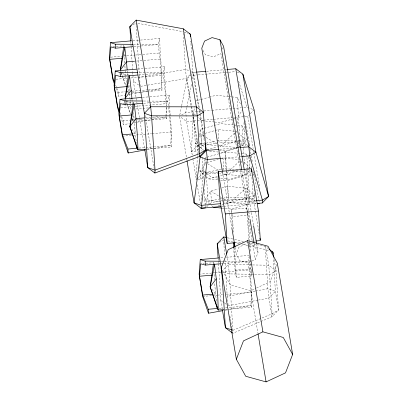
<?xml version="1.0" encoding="UTF-8"?>
<svg xmlns="http://www.w3.org/2000/svg" width="402" height="402" viewBox="0 0 402 402"><rect width="100%" height="100%" fill="white"/><g stroke="black" fill="none" stroke-linecap="round" stroke-linejoin="round"><path stroke-width="0.3" stroke-dasharray="2.01 1.51" d="M192.493 78.933L193.367 72.375L195.859 72.164M274.129 259.38L276.043 270.822L278.536 309.972L271.958 316.766L232.768 333.313L232.909 330.313L229.321 273.903L228.396 264.506L226.854 255.315M198.668 148.775L195.839 151.237L191.367 151.619L193.427 113.304L194.729 106.53M196.106 179.96L197.271 158.328M197.307 157.71L197.437 155.237M197.472 154.619L198.035 144.117M201.317 199.648L202.909 169.986L205.156 158.282M140.388 40.084L159.684 38.436L160.197 52.928L162.026 75.295L161.096 88.701L162.031 90.289L148.986 91.405M145.132 68.425L164.428 66.777L164.941 81.269L166.77 103.636L165.835 117.042L166.775 118.63L136.961 121.183M169.574 106.59L171.513 131.977L170.579 145.383L171.518 146.971L147.293 149.047M226.416 257.315L249.451 255.345L249.959 269.837L251.793 292.209L250.858 305.61L251.798 307.203L227.572 309.274M133.117 103.726L133.293 102.485L122.866 103.379M213.397 263.953L213.573 262.717L204.985 263.451M199.352 135.484L200.533 129.328L203.482 128.489M179.8 114.967L181.518 106.414M181.639 105.801L187.036 78.923L193.367 72.375L199.332 108.032M186.734 107.646L185.754 112.535L186.111 116.153M186.855 107.038L191.392 84.43M159.684 38.436L158.287 44.527L160.046 59.054L161.599 78.013L162.031 90.289M164.428 66.777L163.031 72.868L164.79 87.395L166.292 105.741M149.871 96.766L169.172 95.118L167.77 101.209L169.533 115.736M249.31 255.953L248.049 261.436L249.813 275.968L251.361 294.922L251.798 307.203M222.532 49.104L223.17 47.461M256.717 244.321L258.064 252.361L255.305 259.491L247.778 262.993L239.888 260.813L236.255 254.225L239.014 247.094L246.547 243.597M276.923 264.39L270.25 281.646L256.37 288.098M199.407 146.66L195.322 143.137L198.111 139.052M199.503 137.007L201.246 134.454L214.728 130.615M205.512 176.171L200.065 171.473L205.99 162.795M237.522 123.329L237.165 117.736L242.743 109.565M239.758 146.549L239.064 147.569L222.065 152.408L220.19 152.217M241.155 144.504L244.989 138.886L239.089 133.796M209.799 204.121L204.809 199.814L210.733 191.136L218.351 188.965M241.909 146.077L247.486 137.906M220.557 180.116L226.803 180.749L243.808 175.91L248.682 168.76M249.034 168.247L249.732 167.227L243.833 162.137M225.301 208.457L231.547 209.09L248.547 204.251L246.652 174.418L249.788 169.82M251.185 167.78L252.577 165.735M221.869 187.96L227.733 186.292L245.848 188.131L254.471 195.568L248.547 204.251L221.376 201.789M189.784 74.953L186.407 78.445L141.001 86.284M191.473 73.209L192.739 71.903L190.774 40.984M213.462 119.293L247.753 116.359L248.597 115.485M250.285 113.741L254.089 109.816L246.858 107.309L241.868 107.736M191.367 151.619L198.568 144.725L216.281 141.001M197.01 179.096L203.311 173.066L221.025 169.342M201.301 207.869L203.1 206.146M205.352 203.99L208.055 201.407L219.05 199.096M234.552 133.127L220.482 146.132L219.301 146.449M228.401 171.538L225.226 174.473L219.316 176.061M230.215 169.86L239.748 161.046M199.141 148.368L201.975 145.906L205.638 145.187M197.784 179.815L200.578 179.578L203.884 176.709M208.156 205.457L205.321 207.919L205.206 206.045M210.045 203.819L211.462 202.588L218.788 201.146M132.941 24.818L135.524 23.296M181.624 114.972L185.754 112.535L195.729 111.681M219.351 242.456L223.638 239.929L225.452 240.346M222.602 270.797L230.457 285.048L250.818 290.676L255.818 288.355M232.909 330.313L272.104 313.766L278.536 309.972L275.41 291.299L273.234 257.124M236.019 141.539L220.482 146.132L219.256 145.986M236.617 141.363L238.411 140.831M239.009 140.655L244.989 138.886M237.773 170.76L225.226 174.473L219.703 173.815M246.145 168.287L249.732 167.227M254.471 195.568L224.653 204.241M195.789 100.987L200.513 99.646M201.1 99.475L208.774 97.294M209.362 97.123L215.854 95.274L231.125 96.822M233.647 118.741L220.165 122.58L215.17 122.072M234.235 118.57L237.165 117.736M204.075 128.318L220.592 123.615L233.421 124.916M215.316 130.449L218.246 129.615L235.743 131.384M219.286 150.348L224.909 150.916L238.391 147.077M238.979 146.911L240.738 146.413M205.276 157.669L206.457 157.333M207.045 157.167L225.336 151.956L240.607 153.504M206.578 162.624L218.301 159.287M221.231 158.453L222.989 157.951L241.11 159.79M246.652 174.418L229.653 179.257L220.281 178.307M206.899 149.78L218.708 146.609M205.965 176.563L208.688 178.915L218.728 176.217M218.155 205.985L221.105 205.191M221.698 205.035L224.06 204.402M216.894 140.871L218.723 140.484L238.763 141.142M221.638 169.212L223.467 168.825L238.497 169.317M219.658 198.965L228.21 197.166L249.496 197.864L255.788 201.286M206.251 145.067L217.849 142.78M217.708 172.081L206.718 174.247L206.527 171.232M221.231 200.663L223.06 200.302M223.668 200.181L228.552 199.221L246.577 199.583L254.989 203.668L256.104 203.573M228.095 305.148L227.22 296.339L254.963 291.128M255.577 291.013L267.908 288.701L275.41 291.299L268.837 298.093L258.355 300.063M228.15 305.736L257.742 300.178M115.876 88.204L118.701 96.324L124.841 95.219M129.142 94.45L130.374 94.229M130.987 94.118L146.961 91.244M147.579 91.133L161.096 88.701L148.67 89.762M120.62 116.545L123.439 124.665L129.585 123.56M133.886 122.786L151.092 119.695M151.705 119.585L165.835 117.042L145.961 118.741M147.232 149.579L170.579 145.383L154.428 146.76M225.05 310.254L228.125 309.701M228.738 309.59L250.858 305.61L225.391 307.786M139.971 82.164L139.494 77.34L185.508 69.395L189.402 70.742M132.916 40.728L139.765 40.14M112.771 46.748L123.811 45.803L124.434 46.868M134.062 46.597L158.287 44.527L141.499 44.396M110.605 57.169L121.766 56.215M124.243 56.004L126.102 55.843M126.725 55.788L134.781 55.099M135.404 55.049L142.223 54.466M142.841 54.411L160.197 52.928M136.444 61.074L143.278 60.491M143.896 60.436L160.046 59.054M137.66 69.069L144.509 68.481M119.967 74.878L128.55 74.144M138.806 74.938L163.031 72.868L138.157 72.677M206.462 71.26L223.924 69.762M224.547 69.712L226.416 69.551M115.962 79.239L127.168 78.279M130.901 77.958L144.599 76.787M145.222 76.737L162.026 75.295M193.231 75.264L197.593 74.893M198.221 74.837L225.658 72.491M226.281 72.44L228.155 72.28M228.778 72.224L235.637 71.641M116.897 88.37L118.444 92.349L125.128 91.777M125.731 91.726L129.419 91.41M131.901 91.199L148.052 89.817M132.218 92.842L148.368 91.46M142.403 97.405L149.253 96.822M143.549 103.279L149.137 102.801M149.76 102.746L167.77 101.209L150.986 101.078M120.706 107.575L131.911 106.62M135.022 106.354L166.77 103.636M135.906 108.957L148.328 107.892M196.352 111.63L200.719 111.253M203.834 110.987L211.316 110.349M211.939 110.294L241.245 107.786M145.308 117.811L159.594 116.585M121.64 116.711L123.188 120.69L129.866 120.118M132.152 118.701L132.298 119.912L134.162 119.751M136.645 119.54L143.479 118.952M202.859 120.198L186.649 121.585L179.558 116.188M203.482 120.148L212.834 119.344M133.439 133.876L135.278 133.72L136.454 143.408M122.334 136.183L151.594 133.68M152.217 133.63L171.513 131.977M138.901 148.092L153.81 146.815M219.527 149.328L236.989 147.835M237.612 147.78L239.481 147.619M221.045 158.328L238.507 156.83M239.13 156.78L241.004 156.619M232.512 171.056L241.838 171.242L250.245 175.327L254.159 174.996M224.361 200.724L253.25 198.256L259.31 234.461M223.11 203.482L255.531 200.709M221.723 206.477L222.974 206.372M223.597 206.321L256.019 203.548M232.341 226.954L231.23 209.412L246.833 208.075L247.531 212.256M232.029 214.186L232.426 216.572L248.029 215.241L249.702 241.552M235.135 242.753L242.512 242.12M254.19 241.125L255.421 241.019M220.814 257.798L223.929 257.531M203.146 263.606L204.372 263.501M221.341 263.722L223.205 263.561M223.829 263.511L248.049 261.436L221.316 261.23M235.09 270.184L250.697 268.853L251.893 276.013L236.291 277.35L235.09 270.184L233.698 248.255M199.131 274.184L210.909 273.179M213.387 272.963L214.628 272.857M215.246 272.807L220.829 272.33M221.447 272.275L249.959 269.837M213.718 294.108L215.557 293.952L216.658 303.033M202.613 296.415L211.954 295.616M212.573 295.56L216.934 295.189M217.552 295.133L222.532 294.711M226.271 294.39L251.793 292.209M219.18 308.319L222.909 308.002M225.09 309.485L226.949 309.324M133.419 44.336L139.012 44.381M143.524 101.023L148.499 101.058M251.948 264.928L228.396 264.506L221.819 271.3L229.321 273.903L253.496 274.33M252.567 264.938L268.687 265.225L276.043 270.822L269.611 274.616L254.119 274.34M236.471 142.891L219.07 142.539L218.246 129.615M243.808 175.91L225.226 174.473L220.949 171.88M231.733 96.887L237.235 97.445L240.582 104.078M214.542 122.007L202.05 120.741L197.965 117.218M234.034 124.977L241.974 125.781L245.602 132.972M206.789 149.082L208.663 149.273M241.22 153.564L246.717 154.122L247.833 156.338M209.568 151.142L219.562 152.157M217.783 178.056L211.532 177.423L206.543 173.116M208.688 178.915L218.06 179.865M222.175 208.141L224.673 208.392M195.322 143.137L197.779 143.429M200.231 143.72L218.638 145.916M200.065 171.473L206.201 172.207M206.814 172.282L219.085 173.744M204.809 199.814L220.763 201.719M137.871 23.326L183.111 31.678M227.411 237.763L234.075 239.301M234.678 239.441L243.763 241.532M246.788 242.23L265.561 246.552L268.506 248.793M227.874 240.904L233.326 242.16M233.929 242.3L239.381 243.552M242.411 244.25L265.421 249.552L269.461 250.954M249.361 244.376L254.436 245.778L258.064 252.361M184.227 32.065L188.116 33.411M237.306 72.219L240.084 73.184M191.628 71.516L192.739 71.903L198.704 107.555M238.215 143.449L244.944 146.715M240.014 141.182L247.878 145.464M245.28 169.81L251.049 172.945M253.144 174.091L254.717 174.945M203.92 136.077L201.246 134.454L201.975 145.906M206.055 137.373L218.341 144.836M218.879 145.162L220.482 146.132L239.064 147.569L238.708 141.976M207.593 163.765L220.417 171.553M221.417 197.623L210.733 191.136L211.462 202.588M223.552 198.92L229.964 202.814L245.848 188.131L246.577 199.583M132.941 75.37L133.298 80.993L138.499 84.953M218.482 263.777L220.788 300.133L224.226 302.746M224.718 303.123L226.19 304.239M237.275 132.233L236.366 131.449L236.482 133.258M195.694 115.258L193.427 113.304L195.839 151.237M199.533 142.821L204.523 147.122M199.859 147.052L203.945 150.574M206.09 172.724L202.909 169.986L203.543 179.93M211.613 205.688L213.432 207.251M122.193 72.33L124.354 75.154M126.937 100.671L129.097 103.495M129.454 103.967L130.534 105.379L131.122 110.223M131.675 129.012L135.278 133.72L134.328 122.102M211.954 289.239L215.557 293.952L214.608 282.33M127.555 91.571L128.178 92.631M133.921 103.545L133.293 102.485L133.338 103.716M132.298 119.912L132.921 120.972M214.512 264.305L213.573 262.717L213.618 263.943M202.995 50.426L205.417 54.813L213.306 56.994L220.834 53.496L240.089 168.554M248.114 156.891L250.345 161.313M115.57 84.963L116.675 87.802M120.092 112.731L121.419 116.143M121.203 72.295L122.213 75.194M122.414 75.772L126.062 86.204M127.68 90.842L128.288 92.581M125.741 100.053L125.133 98.314L130.359 114.073M125.942 100.636L130.6 113.967M132.223 118.6L133.032 120.922M121.168 72.31L122.133 75.229M122.329 75.812L125.62 85.732M238.627 81.149L246.858 107.309M244.22 115.213L244.557 117.057M245.235 120.751L245.572 122.6M245.687 123.213L246.14 125.675M246.25 126.293L249.974 146.604M248.737 142.318L249.074 144.167M249.19 144.78L249.416 146.011M249.863 148.474L251.104 155.247M251.22 155.865L252.461 162.634M253.707 171.89L259.461 203.286M247.753 116.359L253.139 148.544M253.556 151.021L253.762 152.257M253.863 152.876L259.873 188.779M265.561 246.552L268.687 265.225L269.611 274.616L272.104 313.766L271.958 316.766L268.837 298.093L267.908 288.701L265.421 249.552M244.295 170.086L251.335 212.15M251.441 212.769L253.511 225.14M241.808 170.307L249.878 218.557M254.024 243.3L254.436 245.778M247.632 212.849L248.029 215.241M240.195 169.177L252.2 240.934M252.305 241.552L255.305 259.491M250.818 290.676L257.938 333.208M231.23 209.412L231.929 213.588M222.492 171.95L229.321 212.779M229.426 213.397L231.703 227.009M235.12 247.421L236.255 254.225M199.744 110.49L200.156 112.952M200.256 113.565L204.065 136.308M204.166 136.926L204.477 138.77M199.221 110.63L199.734 113.701M199.834 114.319L204.568 142.594M229.894 316.153L230.306 318.605M230.406 319.218L232.356 330.861M232.462 331.474L232.768 333.313M187.036 78.923L191.558 105.972M191.664 106.585L198.452 147.157M198.442 150.368L186.407 78.445L185.508 69.395L183.191 32.914M198.543 150.981L198.854 152.825M220.788 300.133L222.331 309.329M192.241 155.011L186.649 121.585L186.171 116.761M192.865 158.725L196.382 179.769M197.211 184.719L200.422 203.909M179.659 116.811L186.498 157.659M186.598 158.277L186.91 160.137M145.258 115.48L154.162 168.709M133.298 80.993L139.409 117.51M139.509 118.133L144.584 148.459M125.796 77.038L126.6 83.701M140.208 84.581L140.388 86.39M214.407 279.887L213.899 271.923M169.584 116.349L171.081 134.695L171.518 146.971M134.278 121.489L133.64 112.309M132.002 99.44L132.348 103.716M129.333 90.706L128.856 82.742M129.585 93.761L129.987 98.656M130.037 99.264L130.188 101.098M130.238 101.711L130.534 105.379M127.258 71.099L127.409 72.933M127.459 73.541L127.56 74.767M124.645 62.978L124.112 54.401M124.891 66.034L125.243 70.315M125.293 70.928L125.746 76.43M252.893 170.709L253.089 173.815M254.079 189.352L254.989 203.668M251.923 177.342L253.25 198.256M249.059 156.659L249.848 169.096M249.888 169.719L250.245 175.327M246.717 154.122L249.496 197.864M243.959 122.726L245.501 146.986M249.742 242.18L250.381 252.205M251.456 269.124L251.893 276.013M241.974 125.781L243.366 147.655M243.406 148.278L244.516 165.775M246.833 208.075L247.109 212.462M247.15 213.09L248.944 241.285M248.984 241.909L249.18 245.044M249.22 245.667L249.3 246.923M250.139 260.079L250.697 268.853M237.235 97.445L239.974 140.559M241.185 160.996L241.3 162.805M237.682 125.816L237.758 127.057M238.587 140.112L238.667 141.353M232.426 216.572L233.421 232.235M234.416 247.903L236.291 277.35M227.733 186.292L228.552 199.221M225.336 151.956L226.477 169.915M226.517 170.533L228.21 197.166M224.909 150.916L226.135 170.187M226.175 170.805L226.803 180.749M222.989 157.951L223.813 170.88M223.798 242.436L224.673 256.225M224.914 259.983L227.22 296.339M218.16 258.762L218.241 260.019M218.281 260.647L218.442 263.154M205.316 158.293L205.754 165.167M206.266 173.292L208.055 201.407M200.533 129.328L201.925 151.197M202.322 157.448L203.311 173.066M204.136 189.252L205.166 205.422M198.327 144.132L198.487 146.614M199.749 166.503L200.578 179.578M136.037 22.989L136.157 24.864M136.198 25.487L139.494 77.34M130.796 41.637L130.916 43.511M130.952 44.135L131.072 46.009M131.112 46.637L132.7 71.621M132.74 72.249L132.901 74.747M123.188 120.69L123.439 124.665M118.444 92.349L118.701 96.324M169.172 95.118L169.554 105.987M166.383 107.58L166.689 116.178M166.709 116.791L166.775 118.63M133.017 115.359L133.233 121.499M128.233 85.792L128.489 93.158M123.811 45.803L123.851 47.034M120.997 71.712L120.389 69.973L120.972 71.727"/><path stroke-width="0.6" d="M154.891 173.041L155.026 170.157L151.569 115.806L150.675 106.756L136.177 20.1L183.252 28.788L190.342 34.185L203.407 112.253L205.804 149.971L199.467 156.514L154.891 173.041L147.795 167.649L144.795 149.7M199.467 156.514L199.608 153.629L197.211 115.907L196.312 106.857L183.252 28.788M221.1 206.533L201.151 208.241L207.326 159.499L206.432 150.448L205.196 143.072M257.265 203.437L262.255 203.015L262.39 200.126L249.732 155.87L248.838 146.82L235.773 68.752L227.045 69.496M131.675 40.833L110.51 42.642L109.364 57.275L112.851 79.506L114.464 84.144M136.414 69.174L115.248 70.983L114.108 85.616L117.595 107.842L119.208 112.485M141.157 97.515L119.992 99.324L118.851 113.957L122.334 136.183L128.183 153.006L145.388 149.911M218.949 257.953L200.271 259.551L199.131 274.184L202.613 296.415L208.462 313.238L223.21 310.585M114.686 82.686L112.917 78.144L109.711 59.325L110.932 46.908L115.64 48.175L132.821 46.707M119.208 110.46L117.655 106.485L114.454 87.666L115.67 75.249L120.379 76.516L137.564 75.043M128.183 153.006L127.931 149.031L122.399 134.821L119.193 116.007L120.414 103.585L125.122 104.857L142.308 103.384M208.462 313.238L208.211 309.259L202.678 295.053L199.472 276.239L200.693 263.818L205.402 265.084L220.1 263.828M120.389 69.973L124.746 47.396L126.504 61.923L120.389 69.973L123.635 47.044M125.133 98.314L129.489 75.737L131.248 90.264L125.133 98.314L128.288 76.003M133.117 103.726L129.876 126.655L137.037 148.253L137.976 149.84L146.052 149.152M223.844 309.59L218.256 310.068L217.316 308.48L210.156 286.887L213.311 264.576M210.156 286.887L214.512 264.305L216.271 278.837L217.824 297.792L218.256 310.068L210.156 286.887L216.271 278.837M236.356 359.277L243.471 340.876L262.903 331.846L283.269 337.474L292.636 354.463L285.515 372.865L266.084 381.9L245.722 376.272L236.356 359.277L221.09 268.059L228.205 249.652L247.637 240.622L268.003 246.25L277.37 263.245L292.636 354.463M136.177 20.1L129.841 26.643L130.756 41.014M226.808 237.627L223.778 236.929L217.206 243.723L218.12 258.139M262.255 203.015L268.586 196.467L254.089 109.816L242.863 74.144L235.773 68.752M131.394 25.728L129.841 26.643L144.343 113.299L147.795 167.649L155.026 170.157L199.608 153.629L205.804 149.971L205.598 148.74M218.276 243.089L217.206 243.723L221.718 270.687M109.711 59.325L122.424 58.24M134.58 61.235L126.504 61.923L127.158 69.873M196.483 72.109L205.839 71.31M114.454 87.666L127.168 86.581M119.193 116.007L131.911 114.922M144.067 117.917L135.992 118.605L129.876 126.655L137.976 149.84L137.544 137.559L135.992 118.605L134.233 104.078L129.876 126.655L130.595 127.6M122.399 134.821L132.213 133.982M127.931 149.031L137.037 148.253L136.821 146.434M218.904 149.383L206.432 150.448L200.101 156.991L194.055 202.844L201.151 208.241M240.105 147.569L248.838 146.82L255.928 152.217L268.586 196.467L262.39 200.126L256.154 200.658M220.422 158.378L207.326 159.499L200.101 156.991L199.894 155.765M241.627 156.564L249.732 155.87L255.928 152.217L242.863 74.144M234.522 242.803L227.145 243.436L220.06 201.095L218.18 171.574L251.376 168.734L258.461 211.075L260.335 240.597L256.034 240.964M220.613 203.698L201.286 205.352L194.055 202.844L187.015 160.755M200.849 208.301L205.321 207.919M257.225 203.477L259.461 203.286M218.18 171.574L225.271 213.914L258.461 211.075M199.472 276.239L212.191 275.149M202.678 295.053L213.105 294.158M208.211 309.259L217.316 308.48L217.1 306.661M110.51 42.642L115.384 44.2L132.796 44.331M115.248 70.983L120.128 72.536L137.539 72.672M119.992 99.324L124.871 100.877L142.278 101.013M200.271 259.551L205.151 261.109L220.07 261.22M213.432 207.251L221.552 208.075M244.195 169.468L223.592 46.366L219.964 39.778L212.075 37.597L204.543 41.099L201.784 48.23L222.386 171.332M189.226 33.798L190.342 34.185L190.498 36.657M271.767 251.752L272.923 252.154L273.727 256.968M231.753 329.916L225.406 327.715L222.532 310.555M268.993 249.165L272.923 252.154L273.038 254.019M232.276 332.941L225.406 327.715L221.819 271.3M259.928 238.14L260.235 239.984M253.612 225.763L256.617 243.702M219.964 39.778L241.702 169.689M249.984 219.175L253.918 242.682M247.637 240.622L262.903 331.846M258.039 333.821L266.084 381.9M231.808 227.627L235.014 246.803M223.778 236.929L226.653 254.089M205.186 146.283L205.392 147.514M131.248 90.264L131.951 98.827M251.376 168.734L251.572 171.81M234.1 242.888L234.376 247.275M233.341 242.617L233.657 247.632M225.271 213.914L227.145 243.436M205.151 261.109L205.402 265.084M124.871 100.877L125.122 104.857M120.128 72.536L120.379 76.516M115.384 44.2L115.64 48.175M150.675 106.756L144.343 113.299L151.569 115.806L197.211 115.907L203.407 112.253L196.312 106.857L150.675 106.756"/></g></svg>
